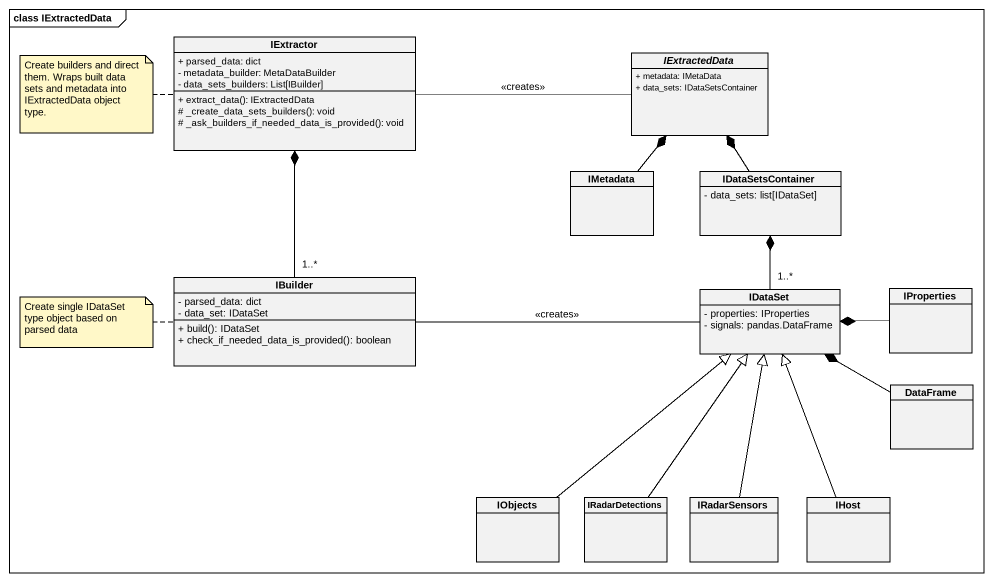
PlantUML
@startuml
mainframe class IExtractedData
hide circle
hide empty members
skinparam classAttributeIconSize 0
class IExtractor {
  + parsed_data: dict
  - metadata_builder: MetaDataBuilder
  - data_sets_builders: List[IBuilder]
  + extract_data(): IExtractedData
  # _create_data_sets_builders(): void
  # _ask_builders_if_needed_data_is_provided(): void
}
abstract class IExtractedData {
  + metadata: IMetaData
  + data_sets: IDataSetsContainer
}
class IMetadata
class IDataSetsContainer {
  - data_sets: list[IDataSet]
}
class IBuilder {
  - parsed_data: dict
  - data_set: IDataSet
  + build(): IDataSet
  + check_if_needed_data_is_provided(): boolean
}
class IDataSet {
  - properties: IProperties
  - signals: pandas.DataFrame
}
class IProperties
class DataFrame
class IObjects
class IRadarDetections
class IRadarSensors
class IHost
IExtractor -right- IExtractedData : <<creates>>
IMetadata -up-* IExtractedData
IDataSetsContainer -up-* IExtractedData
IBuilder "1..*" -up-* IExtractor
IBuilder -right- IDataSet : <<creates>>
IDataSet "1..*" -up-* IDataSetsContainer
IProperties -left-* IDataSet
DataFrame -left-* IDataSet
IObjects -up-|> IDataSet
IRadarDetections -up-|> IDataSet
IRadarSensors -up-|> IDataSet
IHost -up-|> IDataSet
note left of IExtractor : Create builders and direct them. Wraps built data sets and metadata into IExtractedData object type.
note left of IBuilder : Create single IDataSet type object based on parsed data
@enduml
